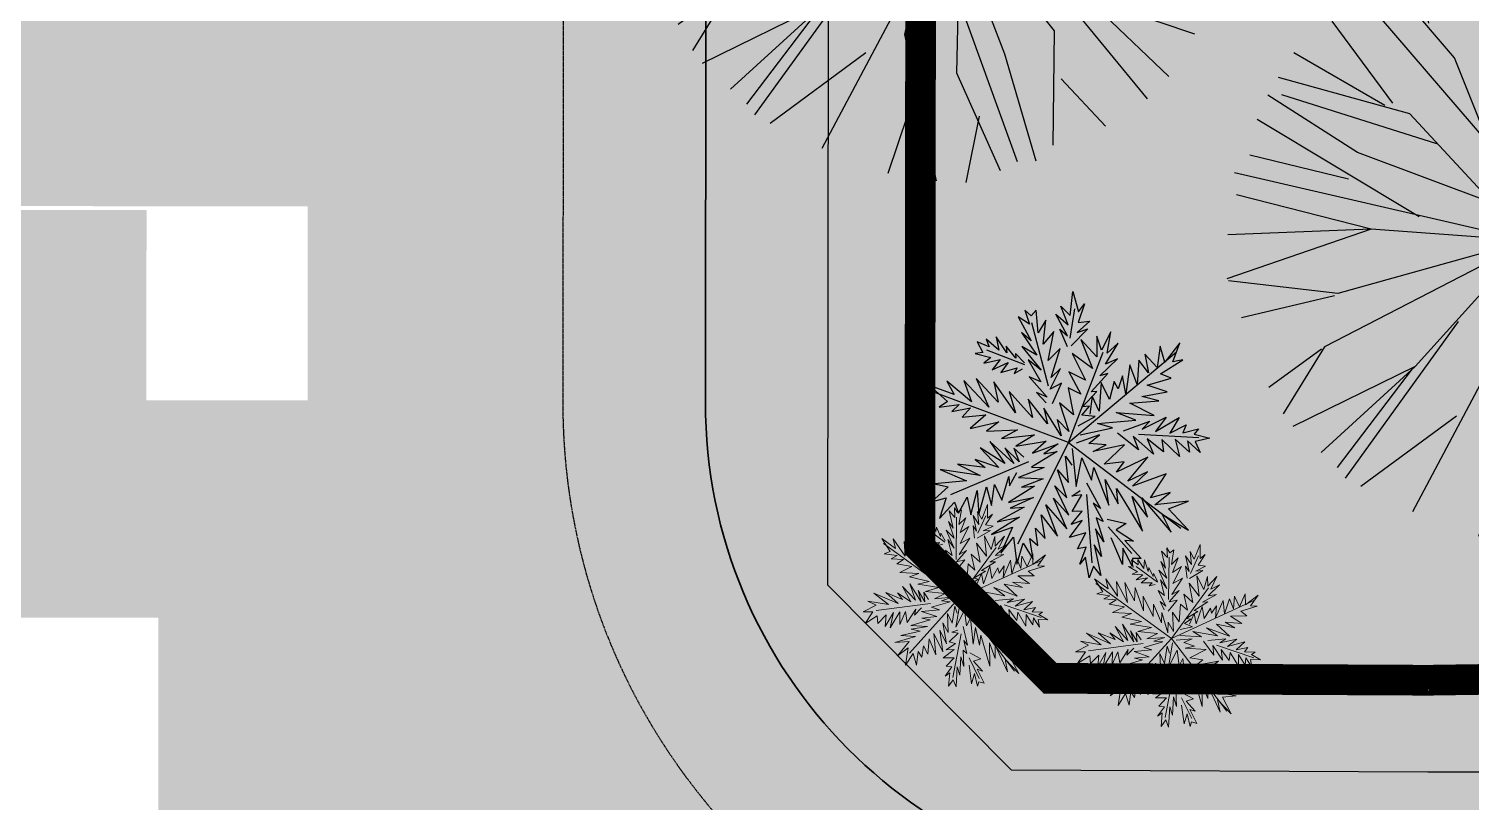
# Model space of a CAD drawing. Header units: millimetres. Extents: x -1030105 to 906887, y -616134 to 1220667.
# Drawn here: x -742200 to -718682, y -440136 to -427529 of the extents above; entities that cross this region are included whole.
import ezdxf
from ezdxf.xclip import XClip

# ---------------------------------------------------------------- set-up
doc = ezdxf.new("R2010")
doc.units = ezdxf.units.MM
doc.header["$MEASUREMENT"] = 0
doc.header["$XCLIPFRAME"] = 0
doc.linetypes.add('ACAD_ISO10W100', pattern=[18.5, 12, -3, 0.5, -3])
doc.linetypes.add('DASHED', pattern=[0.75, 0.5, -0.25])
for name, color, linetype, lineweight in [('240930  KHU B- TMB gời inno$0$GFA', 6, 'Continuous', 0), ('GFA', 6, 'Continuous', 0), ('QH_HTKT_GT_Chigioixaydung', 7, 'DASHED', 20), ('QH_HTKT_GT_Heduong', 5, 'Continuous', 25), ('QH_HTKT_GT_Longduong', 7, 'Continuous', 35), ('QH_KTCQ_Caycanhquan', 97, 'Continuous', 18)]:
    doc.layers.add(name, color=color, linetype=linetype, lineweight=lineweight)
for name, color, linetype in [('DA-LANS-TREE', 7, 'Continuous'), ('KTCQ CẢNH QUAN', 192, 'Continuous'), ('N- cay dua', 192, 'Continuous'), ('N-cay lon', 192, 'Continuous'), ('T-timduong', 1, 'DASHED')]:
    doc.layers.add(name, color=color, linetype=linetype)
doc.layers.add('TMB-KHU B-XREF$0$GRASS', color=95, linetype='Continuous', lineweight=0, transparency=0.6)
doc.styles.add('ATT', font='romans.shx')
pattern_1 = [(359.9394938158123, (-1186721561.658635, -431575606.1119671), (0.8448255484879041, 799.9995539184962), []), (89.9394938158124, (-1186721561.658635, -431575606.1119671), (-399.1549514107602, 800.42196669274), [800.0000000000002, -800.0000000000002])]

# ---------------------------------------------------------------- blocks, each defined once
blk = doc.blocks.new('240930  KHU B- TMB gời inno$0$fgfgfrg')
at = {"layer": 'GFA', "true_color": 0x8c7854}
h = blk.add_hatch(dxfattribs=at)
h.set_pattern_fill('DOLMIT', color=35, scale=0.2409651897535711, angle=270.0000000000001)
h.set_pattern_definition([(270, (7306.795336920986, -191728.1231179172), (0.06024129743839277, 4.612758915107576e-17), []), (315.0000000000001, (7306.795336920986, -191728.1231179172), (0.1204825946746118, 0.120482594674612), [0.08519405985232663, -0.1703881197046533])])
edge = h.paths.add_edge_path()
edge.add_line((78602.67502755797, 47647.32301853648), (78602.67531342927, 52652.43908334462))
edge.add_line((78602.6753134269, 52652.43908334459), (76262.02672566817, 52652.43709910475))
edge.add_line((76262.02672566836, 52652.43709910482), (76262.02595852589, 53871.54441845492))
edge.add_line((76262.02595852443, 53871.54441845492), (76752.00777511422, 53871.54375409561))
edge.add_line((76752.00777511754, 53871.5437540955), (76752.00777511754, 56108.16272488793))
edge.add_line((76752.00777511754, 56108.16272488795), (78498.648049738, 56108.16272488795))
edge.add_line((78498.64804973736, 56108.16272488795), (78498.64804973736, 54495.71649013052))
edge.add_line((78498.64804973736, 54495.71649013072), (80267.13615359993, 54495.71647424106))
edge.add_line((80267.13615359865, 54495.71647424096), (80267.13663016184, 47647.32295913485))
edge.add_line((80267.13663016119, 47647.32295913486), (78602.67527260247, 47647.32298628259))
blk = doc.blocks.new('240930  KHU B- TMB gời inno$0$river dl')
at = {"layer": '240930  KHU B- TMB gời inno$0$GFA', "color": 7}
blk.add_blockref('240930  KHU B- TMB gời inno$0$fgfgfrg', (0, -59937.41418631504), dxfattribs=at)
blk = doc.blocks.new('240930  KHU B- TMB gời inno$0$sdwsedwe')
at = {"layer": 'GFA', "true_color": 0x8c7854}
h = blk.add_hatch(dxfattribs=at)
h.set_pattern_fill('DOLMIT', color=35, scale=0.4632663540241877, angle=180)
h.set_pattern_definition([(180, (-258403.9892735296, -65107.98810847144), (3.724945583697057e-17, -0.1158165885060469), []), (225.0000000000001, (-258403.9892735296, -65107.98810847144), (0.2316331766234062, -0.231633176623406), [0.1637893902130355, -0.3275787804260709])])
edge = h.paths.add_edge_path()
edge.add_line((44679.27568386635, -221718.7026096657), (54301.83516302945, -221718.7031592661))
edge.add_line((54301.83516302938, -221718.7031592615), (54301.83134823957, -217218.7015681114))
edge.add_line((54301.83134823968, -217218.7015681118), (56645.61969201289, -217218.7000932461))
edge.add_line((56645.6196920129, -217218.7000932433), (56645.61841475242, -218160.7120491687))
edge.add_line((56645.61841475219, -218160.7120491751), (60945.61841475214, -218160.7120491751))
edge.add_line((60945.61841475219, -218160.7120491751), (60945.61841475219, -221518.7060923924))
edge.add_line((60945.61841475219, -221518.7060923912), (57845.61841475205, -221518.7060923912))
edge.add_line((57845.61841475242, -221518.7060923912), (57845.61838420385, -224918.7035644303))
edge.add_line((57845.61838420364, -224918.7035644278), (44679.27556966407, -224918.7044806418))
edge.add_line((44679.27556966408, -224918.7044806406), (44679.2756218568, -221718.7030807747))
blk = doc.blocks.new('240930  KHU B- TMB gời inno$0$A$C55f665a7')
at = {"color": 0, "xscale": 0.001000000000000003, "yscale": 0.001000000000000003, "zscale": 0.001000000000000003, "rotation": 90}
blk.add_blockref('240930  KHU B- TMB gời inno$0$sdwsedwe', (55.63329016603529, -127.2389147055219), dxfattribs=at)
at = {"layer": '240930  KHU B- TMB gời inno$0$GFA', "color": 0, "extrusion": (-5.313118931377897e-09, -6.061642398637114e-12, 1)}
ref = blk.add_blockref('240930  KHU B- TMB gời inno$0$river dl', (279.2466129434761, 7.415077267796732, -1.477286286633017e-07), dxfattribs=dict(at, xscale=-0.0009999999999999992, yscale=0.0009999999999999992, zscale=0.0009999999999999992, rotation=90.13073540425505))
XClip(ref).set_block_clipping_path([(4787.484833478928, -52094.23066210747), (38910.33778691292, -52014.7741830349), (41898.99053621292, -49012.451422691345), (41875.68401688337, -34602.89462637901), (4775.638455748558, -34694.211074352264)])
blk = doc.blocks.new('dyw')
at = {"layer": 'N- cay dua', "color": 71}
for p, q in [((0.543768509873189, 0.0392588465474546), (0.9022307830164209, 7.701675516786054)), ((-3.558942239149474, 3.951956152217463), (-4.555595373502001, 5.227592168143019)), ((0.543768509873189, 0.0392588465474546), (-1.789942264440469, 4.762764416635036)), ((2.787329401238821, 3.155003094347194), (5.151623231940903, 5.436421250691637)), ((-2.44623862428125, 1.32477651280351), (-5.587561581167392, 2.987021205946803)), ((-4.169830024475232, 1.163367905886844), (-6.160836062510498, 0.1888423506170511)), ((0.543768509873189, 0.0392588465474546), (8.102843769127503, 1.379035925259814)), ((0.543768509873189, 0.0392588465474546), (-6.432165626902133, -3.467481510248035)), ((0.543768509873189, 0.0392588465474546), (2.722085276967846, -5.741536788176745)), ((3.27079651854001, -1.154458611737937), (6.206668310333043, -3.465354143409058)), ((5.368638228159398, -1.489068385912105), (7.303142171585932, -1.521646195324138)), ((-0.156534657930024, -2.263491602148861), (-1.720786590711214, -6.591628050431609))]:
    blk.add_line(p, q, dxfattribs=at)
for points in [[(0.6627218048088253, 0.792440585559234), (1.578473567962646, 2.341577848652378), (0.8468221373623237, 1.907215852988884), (2.130234802141786, 3.562904729740694), (1.101726186345331, 3.064027023501694), (2.619279703707434, 4.45971737196669), (1.228282234631479, 3.95312000089325), (2.203746347688138, 5.186587598407641), (1.410506009706296, 4.667781404685229), (2.155125364661217, 5.859962834743783), (1.149844138533808, 5.295074563939124), (1.762817850569263, 6.520821578102186), (1.191957537550479, 6.245757368626073), (1.452784001128748, 7.661443998105824), (1.168062839657068, 7.173212153837085), (0.659624254098162, 8.164126162184402), (0.8840926735429093, 6.845026285387576), (0.06695640285033733, 7.253675190499052), (0.8158319039503112, 6.341661571757868), (-0.1632210459792987, 6.350944803096354), (0.7191738735418767, 5.805478859692812), (-0.1606771802762523, 5.889614445855841), (0.757455719052814, 4.934443715261295), (-0.294947280199267, 5.36302202870138), (0.7112967773573473, 4.125000550178811), (-0.1334873057203367, 4.660876512993127), (0.2212065900675952, 4.009607144631445), (-0.2113389989826828, 4.119897261960432), (0.3306682663969696, 3.260630735196173), (-0.6516795448260382, 3.57119834725745), (0.4209484100574628, 2.436426484724507), (-0.4345518441405147, 2.69462125771679), (0.1926462847040966, 1.933810274815187)], [(0.2261319068493322, 1.043970027705655), (0.4850814981618896, 2.059541559312493), (-0.05850711569655687, 1.577227461384609), (-0.13552567420993, 2.2177834645845), (-0.3722928469069302, 1.917621839325875), (-0.4422662102151662, 3.057120582554489), (-0.6458408173639327, 2.808583608595654), (-0.7618922173278406, 4.160128780640662), (-0.9662162712775171, 3.751546749612316), (-0.9882356455782428, 5.079115713248029), (-1.217287533334456, 4.41645321296528), (-1.592582814395428, 5.693892065901309), (-1.601128766546026, 4.874857057351619), (-2.321608239901252, 5.819688989548013), (-1.931177283404395, 4.758716382551938), (-2.663873370736837, 5.105776091106236), (-1.839021815801971, 4.334626310272142), (-3.119351140456274, 4.340610009618104), (-1.53115695132874, 3.735357393044978), (-2.878621483454481, 3.478044267510995), (-1.313277021399699, 3.018825964536518), (-2.265809268108569, 2.660813330672681), (-0.9305616643978283, 2.320352997863665), (-1.661463333410211, 2.046037291875109), (-0.3800893517909572, 1.258631887380034), (-1.369109025690705, 1.150278983172029), (0.119884186424315, 0.4701724632177502), (-0.7887402427149937, 0.4414672185666859), (0, 2.328306436538696e-10), (-1.740146612632088, 0.3235237069893628), (-0.9890199882211164, -0.108354136813432), (-2.678292631404474, 0.02193226153030992), (-1.781510564731434, -0.4671140408609062), (-3.678402438526973, -0.4441265261266381), (-2.593557554413565, -0.9811249310150743), (-4.644571151817217, -0.6985140589531511), (-3.668144206283614, -1.267956210533157), (-5.414585647755302, -1.283331737155095), (-3.812005230225623, -1.832163166021928), (-5.798508705571294, -1.846415936714038), (-4.661664289887995, -2.336583761032671), (-6.399641918134876, -2.554413557052612), (-5.590970695018768, -2.760607878444716), (-6.855495488038287, -3.39960123389028), (-5.560403820010833, -3.269140914315358), (-5.638255513389595, -3.810120165348053), (-5.007975592976436, -2.909259488573298), (-4.99179494578857, -3.474213714012876), (-4.465136425918899, -2.586990447016433), (-4.397707243217155, -3.265160068171099), (-3.616227128426544, -2.242616141913459), (-3.640284871216863, -3.358140227617696), (-2.847711841459386, -1.977889811154455), (-2.941075324313715, -2.815358138876036), (-1.852397338836454, -1.530637674499303), (-2.092165711917914, -2.470982600236312), (-1.021543697454035, -1.021422089310363), (-1.257641094387509, -2.183028565719724), (-0.3426403267076239, -0.7939372779801488), (-0.3567334982799366, -1.791823366191238), (0.2145835201954469, -0.4152479656040668), (0.07364279183093458, -1.36076121381484), (0.4719520776998252, -0.7412558258511126), (0.1631722538731992, -2.345010207500309), (0.6503421462839469, -1.848310509463772), (0.09303616068791598, -3.248489098623395), (1.052989716990851, -2.311510891420767), (0.5956357038812712, -3.476789602311328), (1.035977483610623, -2.928091001696885), (0.7176082843216136, -4.569459001300856), (1.443420673487708, -3.372483499115333), (1.004122316720895, -4.70260349009186), (1.496462394599803, -4.107073995284736), (1.084060856024735, -5.724467019317672), (1.71509177214466, -4.663560366956517), (1.367950116284192, -6.417770744068548), (1.848530285758898, -5.318502283655107), (2.467930990853347, -6.738301669014618), (2.289540921919979, -5.63124698610045), (3.49051842559129, -6.498299735132605), (2.888047814718448, -5.483409518608823), (3.899168082512915, -5.681134753162041), (2.9419223559089, -5.036465994548053), (3.516452411189675, -4.982663020025939), (2.737679206766188, -4.423558433772996), (3.519078730954789, -4.422502865782008), (2.416177875944413, -3.720664415275678), (3.865388485253789, -3.8498280569911), (2.197548498865217, -3.164178043603897), (3.929604945587926, -3.205224020173773), (2.200174503494054, -2.604019122663885), (3.456901872181334, -2.62401416990906), (1.769505472504534, -2.093615141697228), (2.678128667757846, -2.064909583190456), (1.22674844507128, -1.394394904840738), (2.139792064088397, -1.4269058406353), (0.9764269446022809, -0.5694421511143446), (1.573807960725389, -0.6616738063748926)], [(-3.325551752815954, 3.531914114952087), (-4.298308955621906, 3.880095030413941), (-3.761392203508876, 3.943488613469526), (-5.059026503702626, 4.274358336580917), (-4.173629464232363, 4.369074144866318), (-5.19321601302363, 4.769254277693108), (-4.468235210399143, 4.784695444162935), (-5.334368578158319, 5.786696755094454), (-4.30594241572544, 5.264083948917687), (-4.411734349792823, 5.791799123166129), (-3.888909850502387, 4.857305069919676), (-3.519372706650756, 5.363969313679263), (-3.533090077922679, 4.446104823378846), (-3.290401724167168, 5.005142221460119), (-3.22117935679853, 3.705597500549629)], [(2.102506083087064, 2.66864219494164), (2.683414025115781, 4.082832132000476), (2.727615817915648, 3.470673074247316), (3.129676985903643, 4.890406504506245), (3.304022431257181, 3.924589912872761), (3.616845644311979, 5.387106517096981), (3.894813723978586, 4.434927019989118), (4.176990705309436, 5.38448798796162), (4.372767888009548, 4.974036559462547), (4.79063327354379, 5.748791699996218), (4.835960942669772, 5.37670176406391), (5.577204216620885, 5.848676749970764), (5.173724744934589, 5.130341564072296), (5.784742541844025, 4.934486042009667), (4.861732198856771, 4.849360843421891), (5.377968208631501, 4.51743523683399), (4.332529498729855, 4.423466700129211), (5.196493881405331, 3.962818891974166), (3.854575648903847, 3.884358393959701), (4.417639771127142, 3.500433885958046), (3.291805502376519, 3.326816454529762), (4.132918609771878, 3.012202041689306), (2.672991514788009, 2.863683260045946), (3.420072597102262, 2.573045054683462), (1.978576039313339, 2.339708137325943)], [(-1.605876512941904, 0.850116124143824), (-2.085542642162181, 1.953872510697693), (-2.258175807422958, 1.276824411470443), (-2.718661952065304, 2.455807719379663), (-2.698435762897134, 1.749613855034113), (-3.515491127269343, 3.179752352880314), (-3.491595195257105, 2.252297253813595), (-4.422238999279216, 3.551160973263904), (-4.308732699253596, 2.66094647301361), (-5.179661686066538, 3.644139897543937), (-4.952566946973093, 2.885200175922364), (-5.942254558205605, 3.638289024820551), (-5.887712079216726, 3.223790796007961), (-6.358619500068016, 3.183624917641282), (-5.621129027567804, 2.855373409809545), (-6.328052939730696, 2.675090648932382), (-4.898774544824846, 2.310654421104118), (-5.581721305497922, 2.22440738719888), (-4.114080159110017, 2.010425608372316), (-5.009817569400184, 1.71805020654574), (-3.353362610796466, 1.616162302903831), (-4.248350259265862, 1.483833190752193), (-2.903510812786408, 1.180985847720876), (-3.535586385871284, 0.9015008993446827), (-2.062397705740295, 0.8663714348804206), (-2.628462714026682, 0.6101138768717647), (-1.865869841305539, 0.6159647484309971)], [(0.9130436190171167, -0.03251093509607017), (2.578257600427605, -1.278319869888946), (1.647615030757152, 0.02054353593848646), (2.892876466154121, -0.4371789942961186), (2.476593348081224, 0.1296449420042336), (4.520559283089824, -0.6519080416765064), (3.361614587716758, 0.1443391540087759), (4.828507520258427, -0.2296879962086678), (4.152980835177004, 0.2630308552179486), (6.800624767434783, -0.2718564139213413), (5.039503436768427, 0.5978145520202816), (6.42270471516531, 0.4454232042189687), (5.445901655475609, 0.9348425248172134), (7.90256279008463, 0.8292148837354034), (6.859000952565111, 1.135361443273723), (8.461663194466382, 1.608018058585003), (6.875262189772911, 1.591895577032119), (7.308639679802582, 2.663141027791426), (6.214415708673187, 1.199569170828909), (6.285302483476698, 2.263092804467306), (5.772280429839157, 1.272244435735047), (5.398111025220715, 2.789752410724759), (4.641276289825328, 0.9997984406072646), (4.627721962751821, 2.124912820057943), (4.278785888571292, 0.9920778574887663), (4.046602184069343, 2.673678609309718), (3.487419640994631, 0.8733861562795937), (3.363571736146696, 1.565941375913098), (2.714485163684003, 0.6698760041035712), (2.702807394438423, 2.195104246260598), (1.820248196600005, 0.6975916351657361), (2.016858199727722, 1.468674226664007), (1.331283885636367, 0.8222673516720533), (1.381863565067761, 1.570495256921276), (0.8441139932256192, 0.3255676541011781)], [(-4.254270206787623, 1.224957103841007), (-4.979251009295695, 1.209515936439857), (-4.758746307808906, 1.053143743658438), (-5.605780281824991, 1.108883616048843), (-5.319641130510718, 0.8957159819547087), (-6.340352007537149, 1.055827912176028), (-5.716073859133758, 0.6763244578614831), (-6.625072854803875, 0.5675973021425307), (-6.206913494155742, 0.4008859945461154), (-6.843783137970604, 0.1025940808467567), (-6.223175965598784, -0.05564782349392772), (-6.450727409683168, -0.3982192908879369), (-5.728290473227389, 0.07855223282240331), (-5.754142634454183, -0.4155964378733188), (-5.293869874323718, 0.3683750610798597), (-5.17002197005786, -0.3241801604162902), (-4.878630180028267, 0.5829725144430995), (-4.745191666181199, -0.07196940248832107), (-4.336542323697358, 0.7451943466439843), (-4.22040970355738, 0.4151400001719594), (-4.090934908133931, 0.9229257665574551)], [(2.820945954532363, -0.7192824715748429), (4.363063026568852, -1.112490209750831), (3.87776845798362, -1.209075729362667), (4.968534523504786, -1.487198360264301), (4.572476361179724, -1.6265679737553), (5.807772306492552, -2.201926951995119), (4.984714855090715, -2.052153819939122), (6.308496526093222, -2.830341633642092), (5.579470181022771, -2.704543161671609), (7.039316370734014, -3.577513970900327), (6.394731127424166, -3.513306245207787), (6.702597224968486, -4.112575476290658), (5.735759655362926, -3.505519706988707), (5.813529209699482, -3.986029734602198), (5.375145812169649, -3.113126427168027), (5.114401802420616, -3.507322545163333), (4.784435424371623, -2.60197394201532), (4.375785767100751, -3.419138924218714), (4.164577699499205, -2.283686979673803), (3.912298736860976, -2.880337681854144), (3.78957639390137, -1.947714573703706), (3.425210983725265, -2.355548102408648), (3.11921989521943, -1.356165926204994), (2.806477587088011, -1.797192938392982), (2.884329280001111, -1.256213687593117)], [(5.030874111573212, -1.242709419690073), (5.904511242522858, -0.6442546462640166), (5.783876374713145, -1.274471851531416), (6.877268444979563, -0.9924355617258698), (6.532084252336062, -1.325042483629659), (7.850025647436269, -1.340616478119045), (7.523648106725886, -1.678018702892587), (7.814207996125333, -1.952401597518474), (6.761054000933655, -1.683869261061773), (7.403013239032589, -2.308235908159986), (5.918065569596365, -1.769369026413187)], [(-0.5190250593004748, -2.271212185267359), (-1.258392089861445, -2.343074540840462), (-0.5113097741268575, -2.633713060291484), (-1.589566168724559, -2.699283104389906), (-0.639660241547972, -2.901430623838678), (-2.400863711256534, -3.053248937474564), (-0.9756283910246566, -3.276446152711287), (-2.502690693247132, -3.688261761097237), (-1.033923670416698, -3.662174417404458), (-2.223223090055399, -4.32034867675975), (-1.530684171593748, -4.19648741860874), (-2.683871045010164, -5.184344554785639), (-1.396494977059774, -4.69138459302485), (-3.111701920744963, -6.076736144023016), (-1.687137005268596, -5.438490976579487), (-2.743372791679576, -6.831630298867822), (-2.129354109172709, -6.387303756317124), (-2.139776619034819, -7.606452628271654), (-1.755103799398057, -6.883322138572112), (-1.195041796774603, -7.907428397331387), (-1.288241001660936, -6.701918168691918), (-0.6916094332700595, -6.954194880556315), (-1.011985201505013, -6.011232974473387), (-0.1812136986991391, -6.523506666067988), (-0.9101579049602151, -5.376218915684149), (0.1027564672986045, -6.19532079831697), (-0.7194678495870903, -4.864012412028387), (0.2149266022024676, -5.362647775327787), (-0.5151434801518917, -4.455429146299139), (0.3731735395267606, -4.742020864738151), (-0.2945569545263425, -3.590313295600936), (0.08523965545464307, -3.907479049870744), (-0.1746727681020275, -3.120140834013)]]:
    blk.add_lwpolyline(points, dxfattribs=at)
blk = doc.blocks.new('12PPLT15')
at = {"color": 72, "linetype": 'ByBlock', "true_color": 0x59b300}
for p, q in [((0.0129801666665799, -0.0011703333333344), (-0.0882057500000428, 0.4906367500000215)), ((0.1048939999999447, 0.2327388333333147), (0.2179589999999507, 0.4156811666666727)), ((-0.3105245833334038, 0.1806510833333164), (-0.3943705833333979, 0.2454431666666892)), ((0.0129801666665799, -0.0011703333333344), (-0.2114339166666923, 0.2606884166666532)), ((0.0129801666665799, -0.0011703333333344), (0.4707673333332423, 0.2060597500000085)), ((-0.1974595833333978, 0.0320105000000126), (-0.4235896666666577, 0.0866390833333526)), ((0.3437279999999419, -0.0200772499999857), (0.4669560833333435, 0.0091426666666621)), ((-0.3041726666666591, -0.0061024999999972), (-0.414696916666685, -0.1001145000000179)), ((0.0129801666665799, -0.0011703333333344), (-0.3727739166666879, -0.3364149999999881)), ((0.0129801666665799, -0.0011703333333344), (0.2446372499999825, -0.3326037499999757)), ((0.2052550833333271, -0.0327815833333602), (0.4288443333332453, -0.131875333333312)), ((0.0058033333333469, -0.158554416666675), (-0.0234157500000265, -0.4583765833333473))]:
    blk.add_line(p, q, dxfattribs=at)
for points in [[(0.008344083333327, 0.0485260833333428), (0.0413743333332377, 0.1615945833333399), (0.0019921666665823, 0.1222111666666592), (0.0566190833333167, 0.2479840833333355), (-0.0005486666667593, 0.1997075833333497), (0.0731341666665912, 0.3127760833333468), (-0.0069005833333904, 0.2581475000000069), (0.0350223333332451, 0.3521594999999706), (-0.0069005833333904, 0.306423916666688), (0.0210480833333122, 0.3940838333333545), (-0.0335788333334222, 0.3419960833333562), (-0.0145230000000538, 0.4296559166666612), (-0.0462828333334073, 0.402976833333355), (-0.0526347500000384, 0.4969889166666804), (-0.0627979166666819, 0.4614167500000122), (-0.1110728333334237, 0.5160453333333522), (-0.0755018333334192, 0.43600808333332), (-0.1339399166666908, 0.4487124166666377), (-0.0716906666666546, 0.402976833333355), (-0.1339399166666908, 0.3877316666666388), (-0.0691499166666745, 0.3674047499999915), (-0.1263175833333889, 0.3585116666666863), (-0.0526347500000384, 0.3127760833333468), (-0.1263175833333889, 0.3229395833333228), (-0.0424715833333949, 0.2606884166666532), (-0.1047209166666789, 0.2810153333333574), (-0.0716906666666546, 0.2454431666666892), (-0.100909750000028, 0.2454431666666892), (-0.0526347500000384, 0.1997075833333497), (-0.1199655833333963, 0.2035189166666669), (-0.0335788333334222, 0.1488902500000222), (-0.0920170000000553, 0.1514311666666686), (-0.0399308333334148, 0.1133181666666587)], [(0.0693229999999403, 0.1908145833333492), (0.0832973333332348, 0.2899083333333578), (0.0960012499999721, 0.251795333333348), (0.0985420833333137, 0.3483482500000151), (0.1252203333333455, 0.2899083333333578), (0.121409083333333, 0.3877316666666388), (0.1544393333332437, 0.3318325833333233), (0.1569801666665853, 0.3966246666666393), (0.1760359999999537, 0.3737569166666503), (0.1900103333332481, 0.4296559166666612), (0.1989030833333345, 0.4067881666666722), (0.2382853333332378, 0.4487124166666377), (0.2243109999999433, 0.3966246666666393), (0.2662339999999403, 0.3940838333333545), (0.209066249999978, 0.3737569166666503), (0.2471780833333241, 0.3610525833333327), (0.1823879999999462, 0.3381847499999822), (0.2446372499999825, 0.3229395833333228), (0.1607913333332362, 0.2962605000000167), (0.2027143333332333, 0.2810153333333574), (0.1341130833333182, 0.251795333333348), (0.1925511666665898, 0.2454431666666892), (0.1023532499999646, 0.2124119166666674), (0.1544393333332437, 0.2060597500000085), (0.0667821666665987, 0.1679467499999987)], [(-0.0234157500000265, 0.0574191666666479), (-0.0234157500000265, 0.1260224999999764), (-0.0500940000000583, 0.0866390833333526), (-0.06533866666666201, 0.1260224999999764), (-0.0755018333334192, 0.1031547499999874), (-0.0983689166666864, 0.1742989166666575), (-0.107261666666659, 0.155242416666681), (-0.1364807500000325, 0.2390909999999735), (-0.1428326666666635, 0.2098710833333257), (-0.1656997500000443, 0.293719666666675), (-0.1695109166666953, 0.2479840833333355), (-0.213974750000034, 0.3229395833333228), (-0.2012707500000488, 0.2708518333333245), (-0.262249666666662, 0.3191282500000057), (-0.220326666666665, 0.2581475000000069), (-0.2724128333334193, 0.2683109999999829), (-0.2076227500000414, 0.2327388333333147), (-0.2889279166666938, 0.2124119166666674), (-0.1784037500000295, 0.1997075833333497), (-0.2597089166666819, 0.1615945833333399), (-0.1529958333334207, 0.1577833333333274), (-0.2076227500000414, 0.1196703333333176), (-0.1174248333334162, 0.1196703333333176), (-0.1593478333334133, 0.0904504166666698), (-0.06533866666666201, 0.0612304166666604), (-0.1263175833333889, 0.0383626666666714), (-0.0208749166666849, 0.0193061666666381), (-0.0780426666667609, 0.0027905000000033), (-0.0208749166666849, -0.0124546666666561), (-0.1364807500000325, -0.0200772499999857), (-0.0818538333334118, -0.0353225000000066), (-0.1911076666666531, -0.0543789166666784), (-0.1263175833333889, -0.0708945833333132), (-0.2470049166666968, -0.1001145000000179), (-0.1695109166666953, -0.1166301666666527), (-0.3041726666666591, -0.131875333333312), (-0.2330306666666502, -0.1522022500000162), (-0.3435548333334282, -0.1814222500000255), (-0.2330306666666502, -0.190315250000026), (-0.3587995833333935, -0.223346499999991), (-0.2787647500000503, -0.2360508333333087), (-0.3854778333334252, -0.2779751666666925), (-0.3308509166666909, -0.2779751666666925), (-0.4007225833333905, -0.3389559166666913), (-0.3206877500000473, -0.309735916666682), (-0.3168765833333964, -0.3453080833333502), (-0.2914687500000355, -0.2779751666666925), (-0.2813055833333919, -0.3135472499999992), (-0.262249666666662, -0.2487551666666832), (-0.2470049166666968, -0.2906794166666486), (-0.213974750000034, -0.2131830833333197), (-0.1974595833333978, -0.2843273333333513), (-0.1695109166666953, -0.1839630833333103), (-0.1618885833333934, -0.2385917500000119), (-0.1136136666666516, -0.1394979166666417), (-0.1136136666666516, -0.2030195833333437), (-0.0691499166666745, -0.0937623333333591), (-0.06533866666666201, -0.1712587499999927), (-0.0297676666666575, -0.0683537500000284), (-0.0145230000000538, -0.131875333333312), (-0.0005486666667593, -0.0353225000000066), (0.0058033333333469, -0.0975736666666762), (0.0210480833333122, -0.0518380833333367), (0.0273999999999433, -0.158554416666675), (0.0502670833333241, -0.1191709999999944), (0.0375631666665868, -0.2169943333333322), (0.0832973333332348, -0.1420388333333449), (0.0731341666665912, -0.223346499999991), (0.0921900833333211, -0.1814222500000255), (0.0985420833333137, -0.2906794166666486), (0.1252203333333455, -0.2030195833333437), (0.1188683333332392, -0.2944907500000227), (0.1404649999999492, -0.2487551666666832), (0.1404649999999492, -0.3580124166666678), (0.16333208333333, -0.2805159999999773), (0.1696840833333226, -0.3973958333333485), (0.1823879999999462, -0.3198994166666581), (0.2446372499999825, -0.3999366666666901), (0.2154182499999706, -0.3326037499999757), (0.3056161666665957, -0.3681758333333391), (0.2509892499999751, -0.3135472499999992), (0.3183200833333331, -0.309735916666682), (0.2471780833333241, -0.2843273333333513), (0.2827490833333286, -0.2716229999999768), (0.2243109999999433, -0.2487551666666832), (0.2738563333332422, -0.2360508333333087), (0.1925511666665898, -0.2093717500000025), (0.2865602499999795, -0.1941265833333432), (0.1696840833333226, -0.1776109166666515), (0.2802083333332348, -0.1522022500000162), (0.1607913333332362, -0.1420388333333449), (0.2408260833333315, -0.1229823333333115), (0.1252203333333455, -0.1166301666666527), (0.1823879999999462, -0.1001145000000179), (0.0794861666665838, -0.0810580833333461), (0.1379242499999691, -0.0683537500000284), (0.0502670833333241, -0.0327815833333602), (0.0896492499999795, -0.0289703333333478)], [(-0.2889279166666938, 0.1577833333333274), (-0.3562587500000518, 0.1641354999999862), (-0.323228583333389, 0.1768398333333039), (-0.4108856666666725, 0.1768398333333039), (-0.3562587500000518, 0.197166750000008), (-0.4274008333334223, 0.2060597500000085), (-0.3816666666666606, 0.2187640833333262), (-0.4528086666666696, 0.2683109999999829), (-0.3791258333333189, 0.251795333333348), (-0.3943705833333979, 0.2835561666666422), (-0.3460956666667698, 0.2327388333333147), (-0.3308509166666909, 0.2708518333333245), (-0.3168765833333964, 0.2124119166666674), (-0.3105245833334038, 0.251795333333348), (-0.2851167500000429, 0.170487666666645)], [(0.0375631666665868, 0.0002496666666616), (0.16333208333333, -0.0518380833333367), (0.0832973333332348, 0.0154948333333209), (0.1696840833333226, 0.0066018333333204), (0.1341130833333182, 0.0358217499999682), (0.276397083333336, 0.0193061666666381), (0.1900103333332481, 0.0510669999999891), (0.2891010833333212, 0.0510669999999891), (0.2382853333332378, 0.0713939166666364), (0.4148699999999508, 0.0802869166666369), (0.2891010833333212, 0.1069659999999999), (0.3792989999999463, 0.1196703333333176), (0.3094273333332467, 0.1349154999999769), (0.4669560833333435, 0.1679467499999987), (0.3958140833333346, 0.170487666666645), (0.4898231666666107, 0.2263866666666559), (0.3894620833333421, 0.1997075833333497), (0.3996252499999855, 0.2746631666666417), (0.3538910833333375, 0.1641354999999862), (0.3411871666666002, 0.2327388333333147), (0.3246720833333256, 0.1615945833333399), (0.276397083333336, 0.251795333333348), (0.2573412499999677, 0.1260224999999764), (0.2382853333332378, 0.197166750000008), (0.2344741666665868, 0.1196703333333176), (0.1925511666665898, 0.2225754166666434), (0.1861991666665972, 0.0993434166666703), (0.167143249999981, 0.1412676666666357), (0.1404649999999492, 0.0739347499999781), (0.1150571666665883, 0.170487666666645), (0.0832973333332348, 0.0612304166666604), (0.0832973333332348, 0.1133181666666587), (0.0502670833333241, 0.0612304166666604), (0.0413743333332377, 0.1095068333333415), (0.0273999999999433, 0.0218469999999798)], [(-0.1364807500000325, 0.0154948333333209), (-0.1847556666666605, 0.0777460833333521), (-0.1847556666666605, 0.0320105000000126), (-0.2330306666666502, 0.0993434166666703), (-0.220326666666665, 0.0548782500000016), (-0.2952799166666864, 0.1323746666666352), (-0.2787647500000503, 0.0739347499999781), (-0.3587995833333935, 0.1412676666666357), (-0.3372029166666834, 0.0866390833333526), (-0.4083449166666924, 0.1349154999999769), (-0.3816666666666606, 0.0904504166666698), (-0.4566198333333205, 0.1222111666666592), (-0.4464567500000385, 0.0968025833333286), (-0.4756757500000504, 0.0866390833333526), (-0.4235896666666577, 0.0777460833333521), (-0.4655125833334069, 0.0548782500000016), (-0.368962750000037, 0.0548782500000016), (-0.4108856666666725, 0.0383626666666714), (-0.3143358333334163, 0.0485260833333428), (-0.3664219166666953, 0.0154948333333209), (-0.2597089166666819, 0.0358217499999682), (-0.3143358333334163, 0.0129539999999793), (-0.2241378333334296, 0.0154948333333209), (-0.2597089166666819, -0.0124546666666561), (-0.1656997500000443, 0.0091426666666621), (-0.1974595833333978, -0.0162660000000301), (-0.1491846666666561, -0.0035616666666556)], [(0.3183200833333331, -0.0099138333333144), (0.364054249999981, 0.0421739166666839), (0.3665949999999611, 0.0002496666666616), (0.4313850833333391, 0.0358217499999682), (0.4148699999999508, 0.0091426666666621), (0.4987159166665834, 0.0294695833333094), (0.4834712499999796, 0.0027905000000033), (0.5063383333332468, -0.0099138333333144), (0.43519624999999, -0.0099138333333144), (0.4860119999999597, -0.0391337500000191), (0.3831101666665972, -0.0289703333333478)], [(-0.3105245833334038, -0.0035616666666556), (-0.3562587500000518, -0.0162660000000301), (-0.3397436666666636, -0.0226181666666889), (-0.3943705833333979, -0.0327815833333602), (-0.3727739166666879, -0.0416746666666654), (-0.4401047500000459, -0.0480268333333243), (-0.3943705833333979, -0.0620015833333127), (-0.4502679166666895, -0.0835989166666877), (-0.4210488333334297, -0.0874102500000049), (-0.4566198333333205, -0.1166301666666527), (-0.414696916666685, -0.1166301666666527), (-0.4235896666666577, -0.1420388333333449), (-0.3854778333334252, -0.1001145000000179), (-0.3791258333333189, -0.131875333333312), (-0.3626107500000444, -0.0747059166666873), (-0.3435548333334282, -0.1166301666666527), (-0.3397436666666636, -0.0543789166666784), (-0.3206877500000473, -0.0937623333333591), (-0.3079838333334237, -0.0353225000000066), (-0.2952799166666864, -0.0543789166666784), (-0.2952799166666864, -0.0200772499999857)], [(0.1696840833333226, -0.0124546666666561), (0.2738563333332422, -0.0124546666666561), (0.2446372499999825, -0.0264294166666446), (0.3183200833333331, -0.0264294166666446), (0.2954529999999522, -0.0416746666666654), (0.3831101666665972, -0.0581902499999956), (0.3284832499999766, -0.0620015833333127), (0.4250331666665943, -0.0899510833333466), (0.3767581666666047, -0.0937623333333591), (0.4834712499999796, -0.1255231666666532), (0.4415482499999826, -0.131875333333312), (0.4707673333332423, -0.1649065833333339), (0.3996252499999855, -0.1420388333333449), (0.4123291666666092, -0.1712587499999927), (0.3704062499999736, -0.1229823333333115), (0.3602430833333301, -0.1522022500000162), (0.3246720833333256, -0.1001145000000179), (0.3119681666665883, -0.158554416666675), (0.2802083333332348, -0.0899510833333466), (0.2738563333332422, -0.131875333333312), (0.2509892499999751, -0.0747059166666873), (0.2344741666665868, -0.1064666666666767), (0.1989030833333345, -0.0480268333333243), (0.1861991666665972, -0.0810580833333461), (0.1823879999999462, -0.0454859166666779)], [(-0.0170637500000339, -0.1649065833333339), (-0.0627979166666819, -0.1814222500000255), (-0.0107117500000413, -0.1877744166666844), (-0.0780426666667609, -0.2093717500000025), (-0.0145230000000538, -0.2068309166666609), (-0.1237768333334088, -0.2449439166666707), (-0.0297676666666575, -0.2360508333333087), (-0.1199655833333963, -0.286868166666693), (-0.0272269166666774, -0.2614595000000008), (-0.0920170000000553, -0.3224402499999996), (-0.0500940000000583, -0.3033837500000232), (-0.107261666666659, -0.3846915000000308), (-0.0335788333334222, -0.3326037499999757), (-0.1199655833333963, -0.4482130833333145), (-0.0399308333334148, -0.3846915000000308), (-0.0843945833333919, -0.4901374166666983), (-0.0526347500000384, -0.4520244166666885), (-0.0335788333334222, -0.5295208333333222), (-0.0208749166666849, -0.4774330833333238), (0.0312111666665942, -0.5333320833333346), (0.0058033333333469, -0.4583765833333473), (0.047726333333344, -0.4647287500000062), (0.0121553333333395, -0.4101001666666662), (0.0731341666665912, -0.4291566666666427), (0.008344083333327, -0.3681758333333391), (0.0858380833333286, -0.4037480000000074), (0.0121553333333395, -0.3326037499999757), (0.0794861666665838, -0.3491193333333626), (0.0185072499999706, -0.3033837500000232), (0.0794861666665838, -0.3071950833333403), (0.0185072499999706, -0.2449439166666707), (0.047726333333344, -0.2589186666666592), (0.0185072499999706, -0.2131830833333197)]]:
    blk.add_lwpolyline(points, dxfattribs=at)
at = {"color": 0, "linetype": 'ByBlock', "style": 'ATT'}
for tag, p, flags in [('ITEM', (-1, -3.75), 3), ('ROOM_NUMBER', (-1, -5.083333333333313), 1)]:
    blk.add_attdef(tag, p, '', height=1, dxfattribs=dict(at, flags=flags))
blk = doc.blocks.new('11')
at = {"layer": 'N-cay lon', "color": 66, "linetype": 'Continuous', "true_color": 0x50710f, "extrusion": (0, 0, -1)}
for p, q in [((-4.133730978239328, 8.749743212712929), (-3.539968090830371, 14.77650450798683)), ((-0.6116700826678425, 5.458361273631454), (-2.685357840266079, 15.084900630638)), ((-0.8302361299283803, 8.8168726391159), (-2.005083761410788, 15.01787931006402)), ((-0.8493883115006611, 8.622475802898407), (-0.8975696181878448, 15.10504957591183)), ((-0.8493883115006611, 8.622475802898407), (1.045323515078053, 15.30620115064085)), ((2.994213696569204, 11.38457165937871), (1.861652409657836, 15.22577556571923)), ((3.013365878141485, 11.57896849489771), (3.338975594146177, 14.88394439616241)), ((-2.688717623474076, 3.89631178509444), (-6.258906268514693, 13.67028798907995)), ((4.571315349196084, 9.266227803425863), (6.916513547184877, 13.55003716493957)), ((4.552163167623803, 9.071830967906862), (8.763663751073182, 12.77912548230961)), ((5.859106640797108, 5.60598843335174), (8.899744088295847, 12.76571870362386)), ((-7.105644583934918, 7.864811137085781), (-9.443493473925628, 12.02107074880041)), ((5.859106640797108, 5.60598843335174), (10.534284307505, 11.23064443469048)), ((-4.752530951518565, 6.651458175620064), (-11.38448619889095, 10.44561699568294)), ((-10.38790316320956, 6.617809810675681), (-12.45171649148688, 9.372956201201305)), ((0.09554149047471583, 0.08856151672080159), (12.63639445579611, 8.864215150941163)), ((5.859106640797108, 5.60598843335174), (11.74155391193926, 9.541330049745739)), ((-7.977358507690951, 5.987649870570749), (-13.16829243919346, 7.676871613832191)), ((8.5225677608978, 4.75473024463281), (12.79361400497146, 7.670997572597116)), ((-5.739237043424509, 3.607897916343063), (-13.40010816266295, 6.718291698954999)), ((-8.906597997411154, 3.527382204541937), (-14.02092068805359, 5.994216812541708)), ((4.676960743963718, 3.366921102628112), (13.88387888949364, 6.189494345104322)), ((-9.718919388949871, 0.8592088383156806), (-13.99976349773351, 4.814326933119446)), ((6.838514467235655, 0.209474690258503), (13.98363183648326, 4.412984173279256)), ((9.223947986843996, 3.507824073778465), (14.44920178526081, 4.955966917099431)), ((8.898335756384768, 0.2028226505499333), (14.76157980330754, 3.943772460101172)), ((-11.78074568673037, 2.240147592499852), (-15.08423802035395, 2.173043688293546)), ((10.06333448016085, 0.8732064310461283), (15.17167018074542, 2.529254974797368)), ((9.888949779910035, 0.4978195379953831), (15.05875204247423, -0.01151484018191695)), ((-8.084376655053347, -0.6758399098180234), (-15.46921726164874, -0.3409481490962207)), ((-8.084376655053347, -0.6758399098180234), (-14.62791778787505, -4.349740362726152)), ((-8.22043147077784, -0.6624356457032263), (-13.86706846521702, -6.387666177004576)), ((-9.812703323666938, -1.487085062544793), (-15.35038618312683, -1.923028420656919)), ((4.995272194966674, -1.768176998477429), (15.27533105923794, -1.99581856909208)), ((0.7606273911660537, -2.921373998047784), (8.429372959653847, -11.52882298873737)), ((3.500699751777574, -2.995019322261214), (9.808945691445842, -11.46845622221008)), ((9.505881004733965, -3.390372392255813), (14.85004244628362, -3.524317363742739)), ((11.68270701391157, -3.604835589416325), (14.26954683591612, -5.233808728866279)), ((-2.755461977911182, -3.752770610153675), (-12.17316877830308, -8.713826596038416)), ((-9.186005893861875, -4.885883269598708), (-13.08914853422903, -6.85690089687705)), ((-5.338421904249117, -4.872383849695325), (-9.186005893861875, -4.885883269598708)), ((-3.646397104370408, -5.824244604678825), (-9.798923477297649, -11.10706692188978)), ((-1.412214121897705, -5.455481715966016), (-0.7393173871096224, -13.96259501669556)), ((7.683795922785066, -6.547913960414007), (12.75780169828795, -8.029332089005038)), ((7.819850738393143, -6.561318224528804), (13.02795736421831, -6.681858931202441)), ((9.53100219834596, -7.31877962895669), (11.28436595294625, -10.43601073417813)), ((1.952650231309235, -7.553674111375585), (8.140088119544089, -13.07072101789527)), ((-6.344280177727342, -8.110340944724157), (-8.04753669560887, -12.84998830524273)), ((2.67311361792963, -8.606099339202046), (3.847986771026626, -14.80710852472112)), ((-0.9789540028432384, -9.424099230673164), (2.74044710630551, -14.89427627623081)), ((-2.668976308079436, -9.84655071143061), (-2.097758449963294, -15.20284914784133)), ((4.209974919911474, -9.73903425829485), (5.187326695071533, -13.76125625800341))]:
    blk.add_line(p, q, dxfattribs=at)
at = {"layer": 'N-cay lon', "color": 66, "linetype": 'Continuous', "true_color": 0x5d8311, "extrusion": (0, 0, -1)}
for p, q in [((0.1338559113210067, 0.4774572739843279), (2.994213696569204, 11.38457165937871)), ((-2.820815979037434, 1.16112212673761), (-7.977358507690951, 5.987649870570749))]:
    blk.add_line(p, q, dxfattribs=at)
at = {"layer": 'N-cay lon', "color": 63, "linetype": 'Continuous', "true_color": 0xb1e746, "extrusion": (0, 0, -1)}
for p, q in [((0.09554149047471583, 0.08856151672080159), (4.552163167623803, 9.071830967906862)), ((-0.002122340258210897, 0.4908539948519319), (-0.8493883115006611, 8.622475802898407)), ((-0.4103378304280341, 0.5310718161053956), (-4.752530951518565, 6.651458175620064)), ((0.09554149047471583, 0.08856151672080159), (5.859106640797108, 5.60598843335174)), ((-0.5654682631138712, 0.350071701221168), (-8.906597997411154, 3.527382204541937)), ((2.563562806113623, 0.0417962558567524), (9.223947986843996, 3.507824073778465)), ((-0.2934096745448187, 0.3232682016678154), (-9.718919388949871, 0.8592088383156806)), ((-0.3125719137024134, 0.12876927992329), (-8.084376655053347, -0.6758399098180234)), ((-0.4294900120003149, 0.336674980353564), (-3.646397104370408, -5.824244604678825)), ((-0.04043676098808646, 0.101958237355575), (-2.668976308079436, -9.84655071143061)), ((0.09554149047471583, 0.08856151672080159), (8.898335756384768, 0.2028226505499333)), ((0.09554149047471583, 0.08856151672080159), (9.505881004733965, -3.390372392255813)), ((0.09554149047471583, 0.08856151672080159), (7.683795922785066, -6.547913960414007)), ((-2.954891307512298, -0.1997578092850745), (-9.517510571866296, -4.06808816245757)), ((-0.05958894244395196, -0.09243859816342592), (1.952650231309235, -7.553674111375585))]:
    blk.add_line(p, q, dxfattribs=at)
blk.add_circle((0, 2.328306436538696e-10), 0.3205625640602738, dxfattribs=at)

msp = doc.modelspace()

# ---------------------------------------------------------------- hatches: boundary and pattern name
at = {"layer": 'TMB-KHU B-XREF$0$GRASS', "true_color": 0x3d6827}
h = msp.add_hatch(dxfattribs=at)
h.set_pattern_fill('CROSS', color=79, scale=1150, angle=-0.06050618418760054)
h.set_pattern_definition([(359.9394938158123, (-1186721561.658635, -431575606.1119671), (287.8034488709474, 287.1962305079717), [143.75, -431.25]), (89.9394938158124, (-1186721489.859578, -431575678.0628293), (-287.1962305079717, 287.8034488709474), [143.75, -431.2500000000001])])
h.paths.add_polyline_path([(-674898.9573666451, -413948.3229883707, -0.3733709288388158), (-670117.4376063722, -407704.2818310491), (-655622.2496882649, -407726.4569602903), (-654968.9792693018, -407529.1697403567), (-654402.5288937257, -407245.8741817722), (-654016.2056083994, -406916.1647725365), (-653831.9591832105, -406644.3868505346), (-653780.695684399, -406158.0568028697), (-653815.0205709322, -405626.2176461878), (-653876.7315701449, -404848.2526110393, 0.04550225924512517), (-701632.2197451652, -410597.7326279911, 0.01246862662350354), (-726239.2756234617, -416187.7550283209), (-729149.1828574422, -419933.6858034869), (-729172.0846517605, -436598.3218109176), (-726176.2469107658, -439613.701592361), (-719389.9222598635, -439648.4991885104, 0.02873619780122393), (-705006.9112104089, -438881.3749395364, -0.03514510619566701), (-652941.4128778831, -437464.797650915), (-653046.0176260434, -437113.1253763968), (-653544.8811293454, -436623.6268305965), (-654245.5806136003, -436315.5766082066), (-671036.6652673136, -436073.6548797898), (-671796.8216040395, -435795.6581529081), (-672384.4467170152, -435260.3310734666), (-672734.3323850231, -434691.3092148537), (-672926.2818669379, -434062.5076935617), (-672973.5423697813, -433491.7771394371), (-673374.0941439881, -427374.6549257488), (-673585.8168189675, -426924.1334109574), (-674279.1209200756, -425991.4763593535), (-674624.5712063345, -425618.5247906412), (-675011.2028906338, -425361.8598886373), (-675508.9350782349, -425169.8143441273), (-676063.7591658668, -425189.1187768452), (-682412.592986003, -425507.8470447316), (-682946.8725708604, -425652.5262048374), (-683378.5091453742, -425963.7110391371), (-683598.0023410334, -426309.1671471767), (-683390.8950390939, -436243.9843033293), (-683590.9878959821, -436500.8611401022), (-683898.6116747654, -436661.4625258515), (-704347.1360002686, -438048.6284341829), (-705685.4368367079, -437902.866981816), (-706142.4850538778, -437343.4569078637), (-706275.0629814886, -433794.4699474215), (-706529.4801783662, -432735.4914926052), (-706965.2353746488, -432063.5084051379), (-707716.3093846277, -431716.5464279142), (-716092.4279315108, -432056.3627859799), (-717137.4908549683, -431741.5772681326), (-718116.2232706524, -430175.3639247505), (-717994.2541868966, -425015.5094747659), (-717674.1667054344, -423935.6326153787), (-716689.2961616542, -423362.9808669914), (-712919.6001737188, -423209.6955086428), (-708529.7316546692, -423031.1923691003), (-707620.4622142445, -422578.6844556442), (-707258.4111150776, -421993.4199191036), (-707379.6358658618, -417553.8799627828), (-707346.1143915514, -416179.0566150069), (-706821.0025942915, -415215.1891816638), (-705982.8611017906, -414150.5015474542), (-704701.9212158616, -413491.1527655168), (-685381.4438259408, -409747.359469115), (-684923.6484932196, -409861.811014355), (-684610.3890686689, -410092.912815408), (-684312.5435040086, -410485.4176741996), (-684220.5589974204, -410716.7853555743), (-684232.7372515216, -419981.5672863859), (-684058.8856576697, -420580.3466920635), (-683684.8643617632, -420951.6614689067), (-683343.4699174846, -421111.929641488), (-676252.5543367097, -420961.7887071839), (-675451.9379637479, -420760.2179419125), (-675024.5592871238, -420474.4976224257), (-674544.3469258347, -419738.8324463035)])

# ---------------------------------------------------------------- next in the draw order: block references
at = {"extrusion": (2.640915683520526e-09, -1.169969117981692e-09, 1), "xscale": 1000, "yscale": 1000, "zscale": 1000, "rotation": 359.939493815354}
msp.add_blockref('240930  KHU B- TMB gời inno$0$A$C55f665a7', (-1017362.464072716, -363899.1368995138, 200.7298921211862), dxfattribs=at)

# ---------------------------------------------------------------- next in the draw order: hatches: boundary and pattern name
at = {"layer": 'DA-LANS-TREE', "true_color": 0x878787}
h = msp.add_hatch(color=252, dxfattribs=at)
h.dxf.hatch_style = 1
edge = h.paths.add_edge_path()
edge.add_arc((-646230.9033952011, -669559.5119927216), 266821.6553513774, 99.65838293361725, 102.0729699532365)
edge.add_arc((-601871.4140900467, -906695.4752397902), 508028.8416378571, 101.3714166261055, 104.0368626176436)
edge.add_arc((-723151.4638051521, -421597.5552172604), 8000.000000664549, 104.0368626204075, 179.9212598849728)
edge.add_line((-731151.4562513449, -421586.561026635), (-731167.9908317853, -433618.053323602))
edge.add_arc((-723167.9983867514, -433629.0475143369), 7999.999999434159, 179.9212598851006, 269.7062214419657)
edge.add_line((-723209.0174319684, -441628.9423528826), (-719398.2654003125, -441648.4817861879))
edge.add_arc((-718866.7485279897, -314238.5322009706), 127411.0582465436, 269.7609802298821, 276.3390426318109)
edge.add_arc((-668909.9755221675, -808076.5648915217), 368955.6267933553, 86.68168572517078, 95.58211149632939, ccw=False)
edge.add_arc((-593625.9455688549, 255272.4471782743), 697101.0427768665, 265.5631668909344, 269.777400162506)
edge.add_line((-596334.2460718364, -441823.3345826822), (-539073.6673314472, -441870.1949628976))
edge.add_arc((-539067.120368172, -433870.1976408757), 8000.000000899767, 269.9531108239525, 359.9292735173243)
edge.add_line((-531067.1264622682, -433880.0729183404), (-531063.6680255953, -431078.3823666893))
edge.add_arc((-539063.6619296821, -431068.5070891464), 7999.999999079944, -0.07072648294415403, 79.5264433563241)
edge.add_arc((-483546.4310787767, -130750.8820275184), 297406.0229344684, 251.3773425592109, 259.5264430552101, ccw=False)
edge.add_arc((-641314.5357725518, -610386.0339319817), 207529.4300710454, 72.3867987659783, 88.7303637214981)
edge.add_arc((-646230.8982078014, -669559.510921783), 266821.655164988, 87.95643367319909, 92.71574535042346)
edge.add_line((-658873.1622604013, -403037.5252910231), (-658073.343621728, -398496.4240799547))
edge.add_arc((-646230.8982065357, -669559.511030132), 271321.6552733535, 87.96284355366828, 92.50159820735553, ccw=False)
edge.add_arc((-641314.535751943, -610386.0340252644), 212029.4301548454, 81.01338589657638, 88.72214035234282, ccw=False)
edge.add_arc((-607882.3448946341, -398983.8448490886), 2000.000003722598, 261.0133859327324, 291.8051217484538)
edge.add_line((-607139.4432279887, -400840.750104596), (-603742.8932297485, -399481.8748200211))
edge.add_arc((-602999.9915632594, -401338.780071895), 1999.999999963719, 79.61400223775081, 111.80512177945769, ccw=False)
edge.add_arc((-641314.5356973221, -610386.0337125605), 214529.4298371166, 78.0533685589757, 79.61400223249882, ccw=False)
edge.add_arc((-597320.837825744, -402459.8133960582), 1999.999998495377, 45.86224907156179, 78.05336858107398, ccw=False)
edge.add_line((-595928.0662206304, -401024.4781564712), (-593302.6291297051, -403572.0601639972))
edge.add_arc((-591909.857523558, -402136.7249234705), 1999.999999895753, 225.8622490723843, 256.653984896694)
edge.add_arc((-641314.5357742622, -610386.0340682087), 212029.4302014872, 72.37609564414731, 76.65398489353453, ccw=False)
edge.add_arc((-483182.4375145817, -129512.2625708988), 294196.0310584777, 251.3794695404504, 258.745632977102)
edge.add_arc((-539037.907624404, -410204.8607146377), 7999.999999665953, 258.7456329734143, 359.9292735248287)
edge.add_line((-531037.9137197689, -410214.7359910529), (-531027.1178773203, -401468.9889149996))
edge.add_line((-531027.1178773204, -401468.9889149996), (-526527.1213056176, -401474.5437582984))
edge.add_line((-526527.1213056175, -401474.5437582985), (-526567.1298908003, -433885.6277631114))
edge.add_arc((-539067.120367937, -433870.1976428648), 12500.0000006965, -90.04688917918872, -0.07072647935871146, ccw=False)
edge.add_line((-539077.3499987614, -446370.1934577898), (-573062.9766095612, -446342.3806148987))
edge.add_arc((-573064.6133513746, -448342.3799420603), 1999.999996921293, 89.95311079566602, 121.9584940573495)
edge.add_line((-574123.2229221764, -446645.5164340697), (-577151.959405678, -448535.0316548403))
edge.add_arc((-578210.5689781713, -446838.1681408355), 2000.000003062254, 269.95311083932813, 301.9584940078595, ccw=False)
edge.add_line((-578212.2057184654, -448838.1674741679), (-585065.0185175153, -448832.5593324694))
edge.add_arc((-585063.3817780046, -446832.5600086594), 1999.999993497695, 237.9477275640694, 269.95311086872306, ccw=False)
edge.add_line((-586124.7672546222, -448527.6885713215), (-589150.4070352885, -446633.2186266347))
edge.add_arc((-590211.7925146003, -448328.3472008709), 2000.000004688249, 57.9477276714054, 89.95311080055428)
edge.add_line((-590210.1557729119, -446328.3478659567), (-596344.8177890087, -446323.3274378933))
edge.add_arc((-593625.9455686952, 255272.4473027079), 701601.0429012587, 266.32507568658986, 269.777964564424, ccw=False)
edge.add_arc((-638652.6726883494, -446885.1207709848), 2000.000004319755, 88.3606972089186, 117.9912421998032)
edge.add_line((-639591.345883617, -445119.0820822832), (-642765.870985586, -446806.3846558614))
edge.add_arc((-643704.5441791464, -445040.3459728451), 1999.999998513202, 265.90980382823756, 297.9912422330636, ccw=False)
edge.add_arc((-593625.9437660547, 255272.4406565421), 704101.0364142593, 265.5687676588421, 265.90980384534316, ccw=False)
edge.add_line((-648026.562288529, -446723.8856756905), (-650684.5265237497, -446582.1885250958))
edge.add_arc((-650578.0568993627, -444585.0244802532), 2000.000000740562, 234.9860485591839, 266.9484274486715, ccw=False)
edge.add_line((-651725.6086631536, -446223.0491908219), (-654580.9535463016, -444222.6788436757))
edge.add_arc((-655728.5053097636, -445860.7035507988), 1999.99999775264, 54.98604851514578, 87.91585742587458)
edge.add_arc((-668909.975856141, -808076.5648681928), 364455.6267379617, 87.9158574177681, 95.5775025637566)
edge.add_arc((-718868.7314036665, -314201.026963521), 131948.55284819, 269.7600416362743, 276.3250155525753, ccw=False)
edge.add_line((-719421.3387081046, -446148.4226329037), (-723232.0906445205, -446128.8832001803))
edge.add_arc((-723167.998386078, -433629.0475140393), 12499.99999982686, 179.9212598823175, 269.7062214397296, ccw=False)
edge.add_line((-735667.9865820482, -433611.8690905237), (-735662.8420817133, -429868.4409238571))
edge.add_arc((-743662.8345265593, -429857.4467326366), 7999.999999378085, -0.07874011930274613, 53.35678124590142)
edge.add_line((-738888.1923014754, -423438.5066633966), (-738737.4706499891, -412803.4504856857))
edge.add_arc((-608329.0017459695, -878322.463001567), 483440.0891274947, 101.28737781403322, 105.6494530792925, ccw=False)
edge.add_arc((-646230.8981394325, -669559.5113479759), 271321.655597702, 99.6116924945714, 102.06713781955312, ccw=False)
edge.add_line((-691533.4635643519, -402046.6735959426), (-690996.4702887736, -406519.8956132343))
at = {"layer": 'DA-LANS-TREE', "true_color": 0xc1a88b}
h = msp.add_hatch(dxfattribs=at)
h.set_pattern_fill('AR-B88', color=253, scale=100, angle=-0.06050618418760054)
h.set_pattern_definition(pattern_1)
h.paths.add_polyline_path([(-647553.6629222254, -439739.5420289355, 0.01839013316557029), (-596334.2460772712, -441823.3345825881), (-539073.6673307894, -441870.1949629289, 0.4140917125296857), (-531067.1264618766, -433880.0729170404), (-531063.6680257048, -431078.3823655302, 0.3619809793715902), (-537609.4082440664, -423201.7958192846, -0.03557216187968251), (-578518.3206353055, -412585.3774363558, 0.07143325131811235), (-636716.195364485, -402907.5540664631, 0.06167301431709415), (-702038.5712065645, -408639.4095492188, 0.01163073548457146), (-725091.8326746887, -413836.4361833798, 0.3437634953028904), (-731151.4562516739, -421586.5610266194), (-731167.9908316443, -433618.0533241032, 0.4131147231019953), (-723209.0174319842, -441628.9423532115), (-719398.265495067, -441648.481785794, 0.02870998140510181), (-704799.1488787292, -440870.5984661824, -0.03885501092377979)])
h.paths.add_polyline_path([(-705006.9112104089, -438881.3749395364, -0.0287361978013303), (-719389.9222600199, -439648.4991883381), (-726176.2469107658, -439613.701592361), (-729172.0846517605, -436598.3218109176), (-729149.1828574422, -419933.6858034869), (-726239.2756234617, -416187.7550283209, -0.01246862662351263), (-701632.2197451652, -410597.7326279911, -0.06169741442049333), (-636774.0076656924, -404906.7643544995, -0.07142842065850767), (-579140.2238918054, -414486.3106869927, 0.03722231674068124), (-536013.619008658, -425523.94856142), (-533061.1469979146, -429034.8552234322), (-533070.8250866849, -436875.1060984175), (-536074.527310997, -439872.6487014528), (-596329.5404024827, -439823.3377639133, -0.01839603988211826), (-647418.36660753, -437744.0281732, 0.0388771787631696)], flags=16)
h = msp.add_hatch(dxfattribs=at)
h.set_pattern_fill('AR-B88', color=253, scale=100, angle=-0.06050618418760054)
h.set_pattern_definition(pattern_1)
h.paths.add_polyline_path([(-730156.9459094317, -451647.2148058903), (-727156.9477323999, -451650.5232230326), (-715916.235042409, -451662.9195555036), (-715910.118310475, -446116.4059277886, -0.006653202551702962), (-719421.3387081046, -446148.4226329037), (-723232.0906443482, -446128.8832000237, -0.4131147231248626), (-735667.986581876, -433611.869090367), (-735662.8420818541, -429868.4409233559, 0.5033360582045424), (-745974.0599944722, -422198.5801823252, 0.002828650027246359), (-751125.9849413473, -423785.1376624003), (-753070.1118820999, -424352.6221186137, -0.1430726751487399), (-754191.7338905672, -424352.3861945019), (-757683.1113695418, -423331.6701340656, 0.1352171057502282), (-758745.2955830134, -423315.0742817193, -0.02977546659408244), (-781014.3652263565, -427682.1493432342), (-780650.8590842311, -430376.3019028315), (-759150.8721582242, -430400.0122312804), (-737650.8852318572, -430423.7225590873), (-737732.1157350193, -504081.6975099195), (-730214.7819521413, -504091.6248377602)])

# ---------------------------------------------------------------- next in the draw order: linework, layer by layer
at = {"layer": 'QH_HTKT_GT_Chigioixaydung', "ltscale": 6, "const_width": 500.0000000000001, "flags": 128}
msp.add_lwpolyline([(-596326.0082481406, -438323.3401523843), (-536694.43711612, -438372.1408829429), (-534570.057205776, -436252.1173884973), (-534561.822215833, -429580.9257159707), (-536812.2247841589, -426904.8788845044, -0.03675847156611461), (-579606.5611050923, -415912.0403040842, 0.07142475195490783), (-636817.3571910621, -406406.1728763991, 0.06171595321089854), (-701327.4418676617, -412066.4722654151, 0.01221790239018552), (-725371.1978826202, -417515.3903551572), (-727649.8892884029, -420448.7554343903), (-727671.2344691926, -435980.7117911697), (-725548.8917343807, -438116.8987031438), (-719382.2309528263, -438148.5189073315, 0.0287562059280158), (-705162.8165767561, -437389.4657825903, -0.03889374050410829), (-647316.8415828706, -436247.3965186802, 0.01840047423926936)], format="xyb", close=True, dxfattribs=at)
at = {"layer": 'QH_HTKT_GT_Heduong', "flags": 128}
msp.add_lwpolyline([(-533061.146997899, -429034.8552231034), (-533070.8250866849, -436875.1060984175), (-536074.527310997, -439872.6487014528), (-596329.5404024827, -439823.3377639133, -0.01839603988211922), (-647418.36660753, -437744.0281732, 0.03887717876317435), (-705006.9112104089, -438881.3749395364, -0.02873619780131949), (-719389.9222600199, -439648.4991883381), (-726176.2469107658, -439613.701592361), (-729172.0846517605, -436598.3218109176), (-729149.1828574422, -419933.6858034869)], format="xyb", dxfattribs=at)
at = {"layer": 'QH_HTKT_GT_Longduong', "flags": 128}
msp.add_lwpolyline([(-539073.6673302883, -441870.194962788), (-596334.2460771145, -441823.3345827603, -0.01839013316559643), (-647553.6629222254, -439739.5420289355, 0.03885501092378549), (-704799.1488787292, -440870.5984661824, -0.02870998140506506), (-719398.265495067, -441648.481785794), (-723209.0174314831, -441628.9423530706, -0.41311472313146), (-731167.9908316131, -433618.0533234454), (-731151.4562515016, -421586.5610264628, -0.3437634952890787), (-725091.8326745164, -413836.4361832233, -0.01163073548449535), (-702038.5712065645, -408639.4095492188, -0.06167301431709681), (-636716.195364485, -402907.5540664631, -0.03525683654350252), (-607610.5593235148, -405611.7525481402, -0.01588166131249438), (-594679.7496124695, -408164.2223847205, -0.02019241505459454), (-578518.3206353055, -412585.3774363558, 0.03557216187954645), (-537609.4082443952, -423201.7958192689, -0.3619809794294488), (-531063.6680257674, -431078.3823668458), (-531067.1264622838, -433880.0729186693, -0.4140917124332827)], format="xyb", close=True, dxfattribs=at)
at = {"layer": 'T-timduong', "color": 7, "linetype": 'ACAD_ISO10W100', "flags": 128}
msp.add_lwpolyline([(-733471.3994164248, -413690.0468059055), (-733493.3753878209, -433617.3572286382)], dxfattribs=at)
at = {"layer": 'T-timduong', "color": 242, "linetype": 'ACAD_ISO10W100', "flags": 128}
msp.add_lwpolyline([(-733471.3994164248, -413690.0468059055), (-733493.3753878209, -433617.3572286382)], dxfattribs=at)
at = {"layer": 'T-timduong', "color": 7, "linetype": 'ACAD_ISO10W100'}
msp.add_lwpolyline([(-733493.3753863643, -433617.3572292021, 0.4130352758861653), (-723295.9372708169, -443878.5262529938)], format="xyb", dxfattribs=at)
at = {"layer": 'T-timduong', "color": 242, "linetype": 'ACAD_ISO10W100', "flags": 128}
msp.add_lwpolyline([(-733493.3753863643, -433617.3572292021, 0.4130352758861653), (-723295.9372708169, -443878.5262529938)], format="xyb", dxfattribs=at)

# ---------------------------------------------------------------- next in the draw order: block references
at = {"layer": 'KTCQ CẢNH QUAN'}
for name, p, xscale, yscale, zscale, rotation in [('11', (-727357.0109234846, -425064.9995268861), 320.0000000000005, 320.0000000000005, 320.0000000000005, 131.9977580735893), ('11', (-717725.7191574965, -430985.8374894054), 320.0000000000005, 320.0000000000005, 320.0000000000005, 131.9977580735893), ('dyw', (-725367.415515743, -434162.8608983933), 300.0000000000001, 300.0000000000001, 300.0000000000001, 312.7268854918723)]:
    msp.add_blockref(name, p, dxfattribs=dict(at, xscale=xscale, yscale=yscale, zscale=zscale, rotation=rotation))
at = {"layer": 'QH_KTCQ_Caycanhquan', "color": 72, "xscale": 2972.159999966705, "yscale": 2972.159999966705, "zscale": 2972.159999966705, "rotation": 283.0193657978818}
for p in [(-727041.3306733901, -436773.5829186813), (-723576.0032729651, -437427.8796489491)]:
    msp.add_blockref('12PPLT15', p, dxfattribs=at)

doc.saveas('drawing.dxf')
